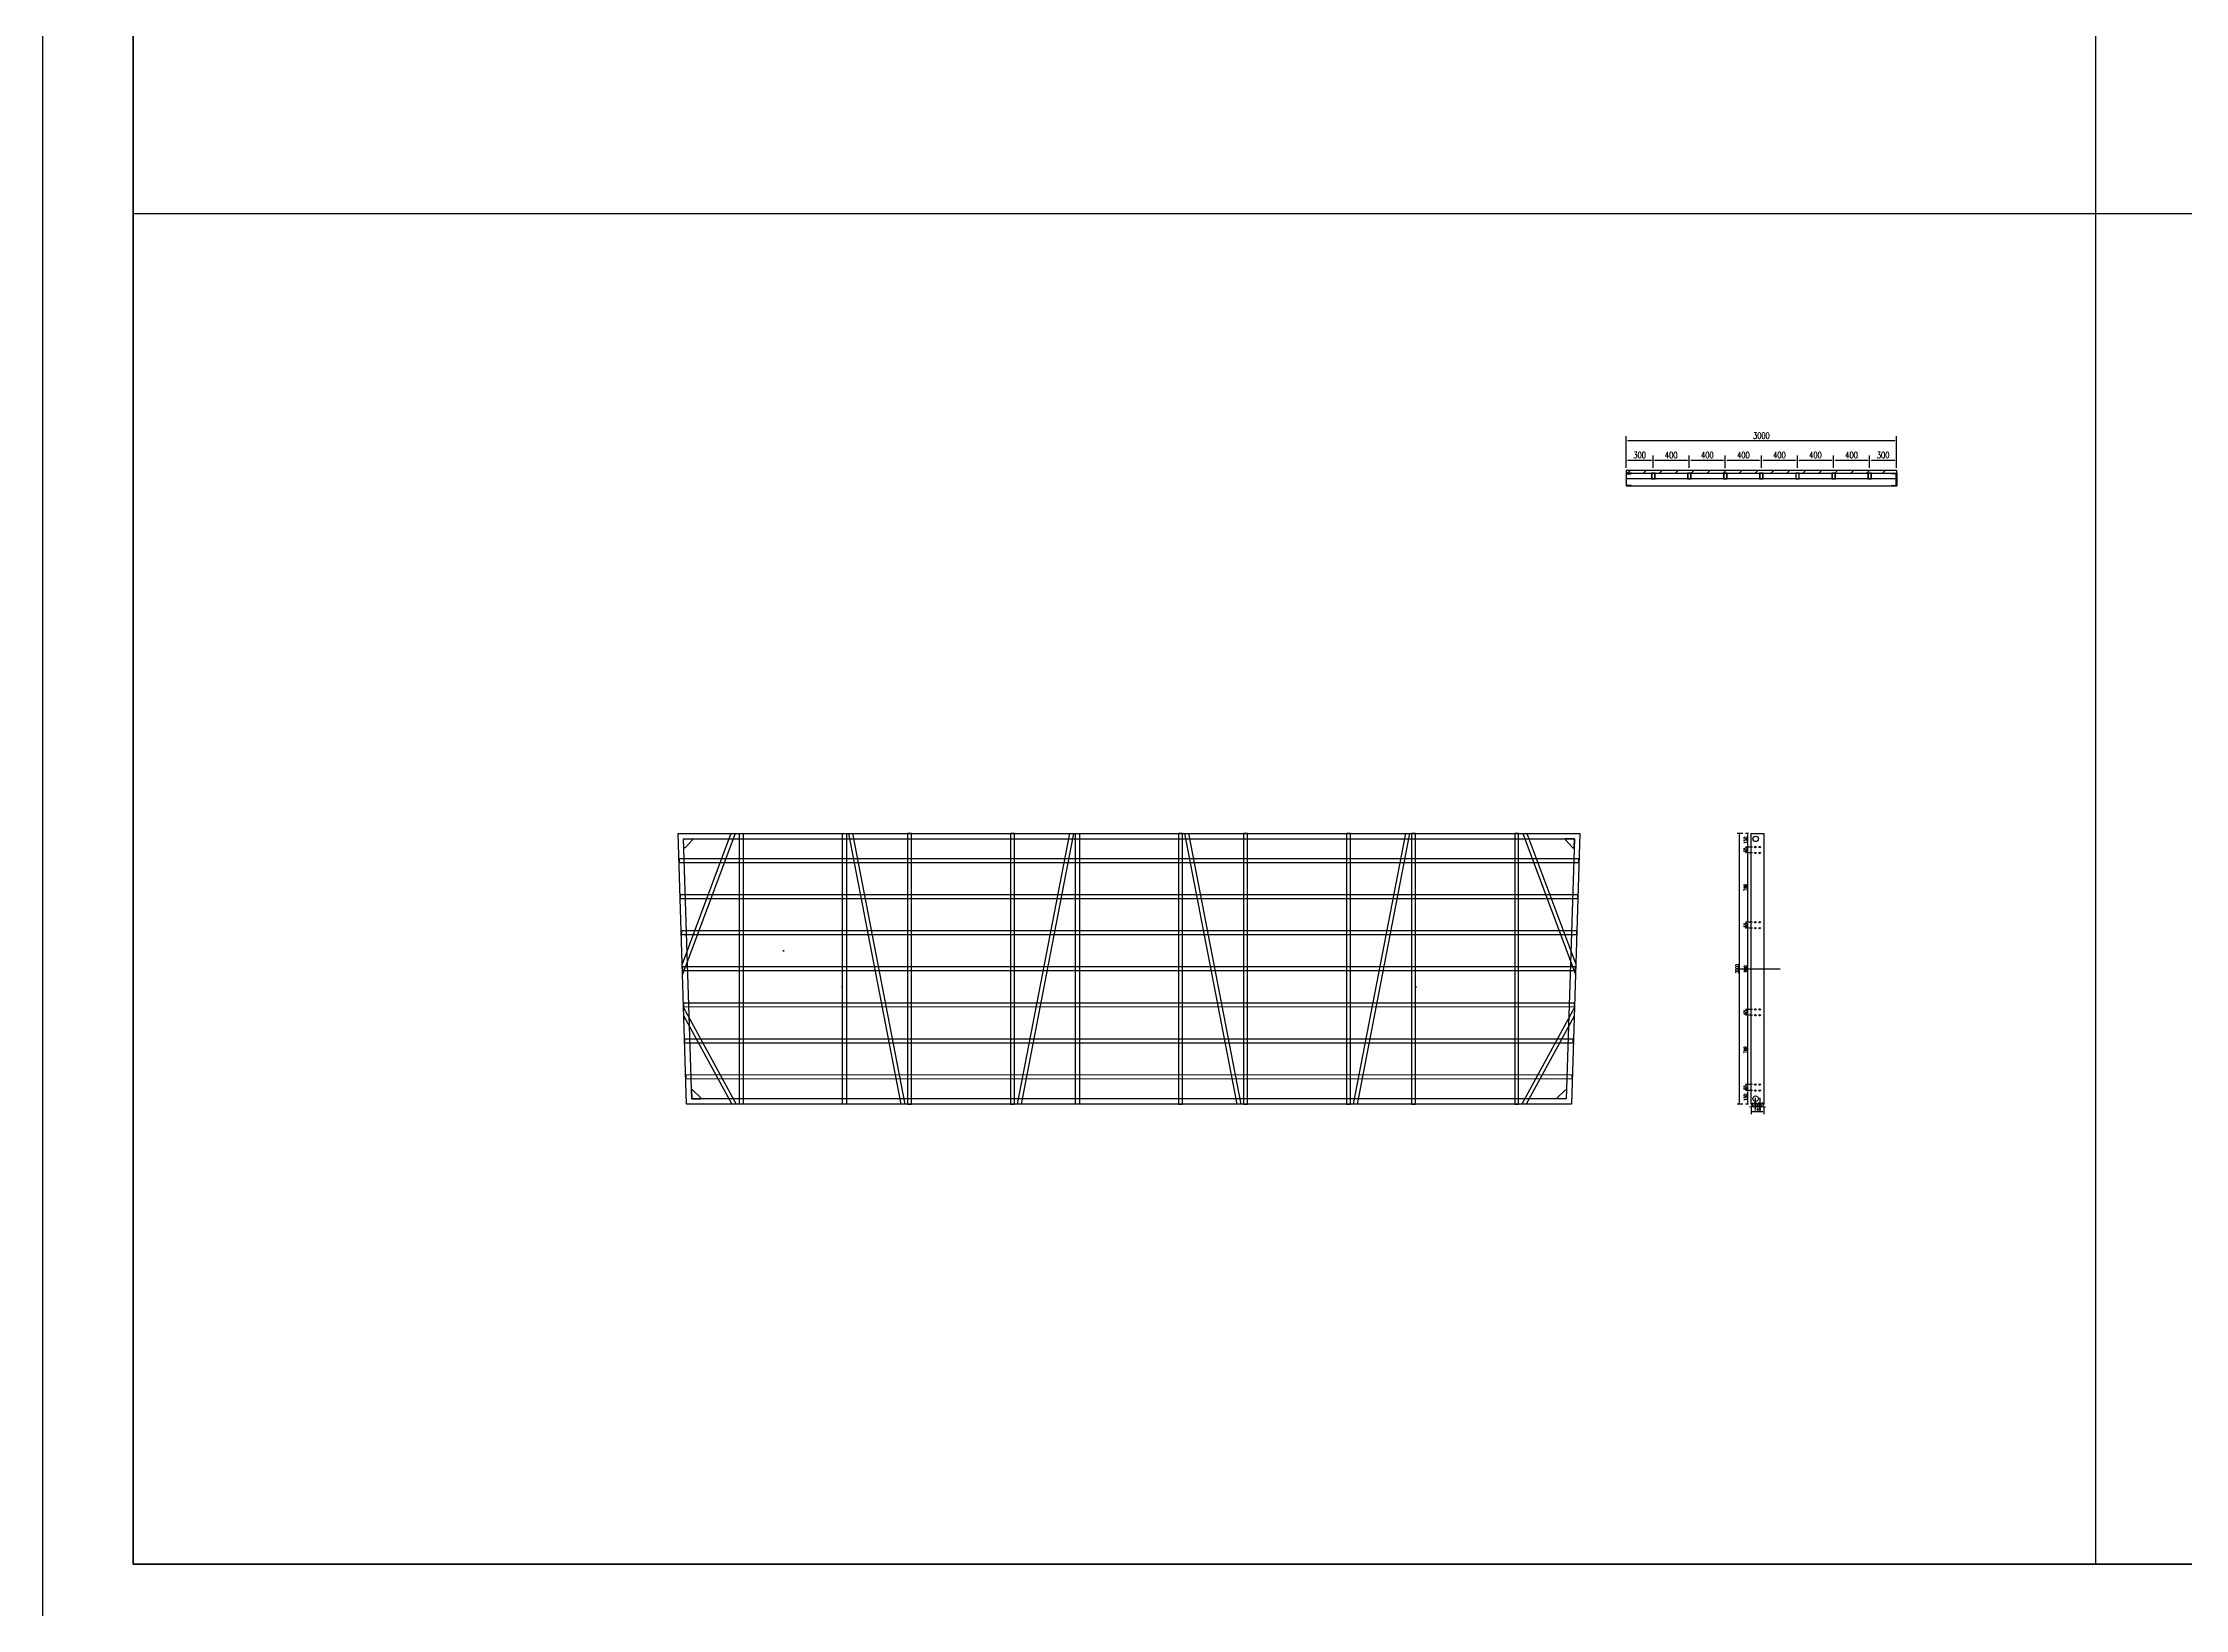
# Model space of a CAD drawing. Extents: x 1254079 to 1500931, y -102737 to 142253.
# Drawn here: x 1283444 to 1307200, y 2121 to 19486 of the extents above; entities that cross this region are included whole.
import ezdxf

# ---------------------------------------------------------------- set-up
doc = ezdxf.new("R2010")
doc.units = 0
doc.header["$LTSCALE"] = 1000
doc.header["$MEASUREMENT"] = 0
for name, color, linetype in [('14#槽钢', 3, 'Continuous'), ('PUB_DIM', 3, 'Continuous'), ('W-STEEL_FRAME钢架', 3, 'Continuous'), ('W-STEEL_KEEL钢龙骨', 5, 'Continuous'), ('W-WOOD_FLOOR木地板', 30, 'Continuous'), ('钢架', 90, 'Continuous')]:
    doc.layers.add(name, color=color, linetype=linetype)
doc.styles.add('STANDARD_T3', font='simplex.shx', dxfattribs={"width": 0.7, "bigfont": 'gbcbig.shx'})
doc.dimstyles.new('W&&10', dxfattribs={"dimtxt": 35, "dimasz": 10, "dimexe": 25, "dimexo": 30, "dimgap": 10, "dimtad": 1, "dimdec": 0, "dimzin": 0, "dimdsep": 46, "dimtxsty": 'STANDARD_T3', "dimcen": 0.09, "dimclrd": 1, "dimclre": 1, "dimclrt": 7, "dimazin": 2, "dimtfac": 1, "dimtdec": 0, "dimtix": 1, "dimtmove": 2, "dimatfit": 3, "dimfxl": 100, "dimtolj": 1, "dimtzin": 0, "dimarcsym": 0})
doc.dimstyles.new('W&&20', dxfattribs={"dimtxt": 70, "dimasz": 20, "dimexe": 50, "dimexo": 60, "dimgap": 20, "dimtad": 1, "dimdec": 0, "dimzin": 0, "dimdsep": 46, "dimtxsty": 'STANDARD_T3', "dimcen": 0.09, "dimclrd": 1, "dimclre": 1, "dimclrt": 7, "dimazin": 2, "dimtfac": 1, "dimtdec": 0, "dimtix": 1, "dimtmove": 2, "dimatfit": 3, "dimfxl": 100, "dimtolj": 1, "dimtzin": 0, "dimarcsym": 0})

# ---------------------------------------------------------------- blocks, each defined once
blk = doc.blocks.new('*U400')
at = {"layer": '14#槽钢'}
blk.add_lwpolyline([(0, 29946), (0, -29946)], dxfattribs=at)
blk = doc.blocks.new('*U401')
at = {"layer": '14#槽钢', "color": 0, "linetype": 'ByBlock', "lineweight": -2, "transparency": 16777216}
for p in [(0, 0), (21762, 0)]:
    blk.add_blockref('*U400', p, dxfattribs=at)
blk = doc.blocks.new('*D681')
at = {"layer": 'Defpoints', "color": 0, "transparency": 16777216}
for p in [(1302351, 7870), (1302433, 7870), (1302388, 7720)]:
    blk.add_point(p, dxfattribs=at)
at = {"layer": 'W-STEEL_FRAME钢架', "color": 1, "lineweight": -2, "transparency": 16777216}
for p, q in [((1302403, 7870), (1302326, 7870)), ((1302351, 7730), (1302351, 7860)), ((1302358, 7720), (1302326, 7720))]:
    blk.add_line(p, q, dxfattribs=at)
at = {"layer": 'W-STEEL_FRAME钢架', "color": 1, "transparency": 16777216}
for points in [[(1302349, 7860), (1302353, 7860), (1302351, 7870)], [(1302349, 7730), (1302353, 7730), (1302351, 7720)]]:
    blk.add_solid(points, dxfattribs=at)
at = {"layer": 'W-STEEL_FRAME钢架', "color": 7, "transparency": 16777216, "insert": (1302324, 7795), "char_height": 35, "attachment_point": 5, "rotation": 90, "style": 'STANDARD_T3'}
blk.add_mtext('\\A1;150', dxfattribs=at)
blk = doc.blocks.new('*D682')
at = {"layer": 'Defpoints', "color": 0, "transparency": 16777216}
for p in [(1302351, 7936), (1302433, 7936), (1302433, 7870)]:
    blk.add_point(p, dxfattribs=at)
at = {"layer": 'W-STEEL_FRAME钢架', "color": 1, "lineweight": -2, "transparency": 16777216}
for p, q in [((1302403, 7936), (1302326, 7936)), ((1302403, 7870), (1302326, 7870)), ((1302351, 7880), (1302351, 7926))]:
    blk.add_line(p, q, dxfattribs=at)
at = {"layer": 'W-STEEL_FRAME钢架', "color": 1, "transparency": 16777216}
for points in [[(1302349, 7926), (1302353, 7926), (1302351, 7936)], [(1302349, 7880), (1302353, 7880), (1302351, 7870)]]:
    blk.add_solid(points, dxfattribs=at)
at = {"layer": 'W-STEEL_FRAME钢架', "color": 7, "transparency": 16777216, "insert": (1302324, 7903), "char_height": 35, "attachment_point": 5, "rotation": 90, "style": 'STANDARD_T3'}
blk.add_mtext('\\A1;65', dxfattribs=at)
blk = doc.blocks.new('*D683')
at = {"layer": 'Defpoints', "color": 0, "transparency": 16777216}
for p in [(1302351, 8705), (1302433, 8705), (1302433, 7936)]:
    blk.add_point(p, dxfattribs=at)
at = {"layer": 'W-STEEL_FRAME钢架', "color": 1, "lineweight": -2, "transparency": 16777216}
for p, q in [((1302403, 8705), (1302326, 8705)), ((1302351, 7946), (1302351, 8695)), ((1302403, 7936), (1302326, 7936))]:
    blk.add_line(p, q, dxfattribs=at)
at = {"layer": 'W-STEEL_FRAME钢架', "color": 1, "transparency": 16777216}
for points in [[(1302349, 8695), (1302353, 8695), (1302351, 8705)], [(1302349, 7946), (1302353, 7946), (1302351, 7936)]]:
    blk.add_solid(points, dxfattribs=at)
at = {"layer": 'W-STEEL_FRAME钢架', "color": 7, "transparency": 16777216, "insert": (1302324, 8320), "char_height": 35, "attachment_point": 5, "rotation": 90, "style": 'STANDARD_T3'}
blk.add_mtext('\\A1;769', dxfattribs=at)
blk = doc.blocks.new('*D684')
at = {"layer": 'Defpoints', "color": 0, "transparency": 16777216}
for p in [(1302351, 8770), (1302433, 8770), (1302433, 8705)]:
    blk.add_point(p, dxfattribs=at)
at = {"layer": 'W-STEEL_FRAME钢架', "color": 1, "lineweight": -2, "transparency": 16777216}
for p, q in [((1302403, 8770), (1302326, 8770)), ((1302403, 8705), (1302326, 8705)), ((1302351, 8715), (1302351, 8760))]:
    blk.add_line(p, q, dxfattribs=at)
at = {"layer": 'W-STEEL_FRAME钢架', "color": 1, "transparency": 16777216}
for points in [[(1302349, 8760), (1302353, 8760), (1302351, 8770)], [(1302349, 8715), (1302353, 8715), (1302351, 8705)]]:
    blk.add_solid(points, dxfattribs=at)
at = {"layer": 'W-STEEL_FRAME钢架', "color": 7, "transparency": 16777216, "insert": (1302324, 8738), "char_height": 35, "attachment_point": 5, "rotation": 90, "style": 'STANDARD_T3'}
blk.add_mtext('\\A1;65', dxfattribs=at)
blk = doc.blocks.new('*D685')
at = {"layer": 'Defpoints', "color": 0, "transparency": 16777216}
for p in [(1302351, 9670), (1302433, 9670), (1302433, 8770)]:
    blk.add_point(p, dxfattribs=at)
at = {"layer": 'W-STEEL_FRAME钢架', "color": 1, "lineweight": -2, "transparency": 16777216}
for p, q in [((1302403, 9670), (1302326, 9670)), ((1302351, 8780), (1302351, 9660)), ((1302403, 8770), (1302326, 8770))]:
    blk.add_line(p, q, dxfattribs=at)
at = {"layer": 'W-STEEL_FRAME钢架', "color": 1, "transparency": 16777216}
for points in [[(1302349, 9660), (1302353, 9660), (1302351, 9670)], [(1302349, 8780), (1302353, 8780), (1302351, 8770)]]:
    blk.add_solid(points, dxfattribs=at)
at = {"layer": 'W-STEEL_FRAME钢架', "color": 7, "transparency": 16777216, "insert": (1302324, 9220), "char_height": 35, "attachment_point": 5, "rotation": 90, "style": 'STANDARD_T3'}
blk.add_mtext('\\A1;900', dxfattribs=at)
blk = doc.blocks.new('*D686')
at = {"layer": 'Defpoints', "color": 0, "transparency": 16777216}
for p in [(1302351, 10570), (1302433, 10570), (1302433, 10505)]:
    blk.add_point(p, dxfattribs=at)
at = {"layer": 'W-STEEL_FRAME钢架', "color": 1, "lineweight": -2, "transparency": 16777216}
for p, q in [((1302403, 10570), (1302326, 10570)), ((1302403, 10505), (1302326, 10505)), ((1302351, 10515), (1302351, 10560))]:
    blk.add_line(p, q, dxfattribs=at)
at = {"layer": 'W-STEEL_FRAME钢架', "color": 1, "transparency": 16777216}
for points in [[(1302349, 10560), (1302353, 10560), (1302351, 10570)], [(1302349, 10515), (1302353, 10515), (1302351, 10505)]]:
    blk.add_solid(points, dxfattribs=at)
at = {"layer": 'W-STEEL_FRAME钢架', "color": 7, "transparency": 16777216, "insert": (1302324, 10538), "char_height": 35, "attachment_point": 5, "rotation": 90, "style": 'STANDARD_T3'}
blk.add_mtext('\\A1;65', dxfattribs=at)
blk = doc.blocks.new('*D687')
at = {"layer": 'Defpoints', "color": 0, "transparency": 16777216}
for p in [(1302351, 10720), (1302388, 10720), (1302433, 10570)]:
    blk.add_point(p, dxfattribs=at)
at = {"layer": 'W-STEEL_FRAME钢架', "color": 1, "lineweight": -2, "transparency": 16777216}
for p, q in [((1302358, 10720), (1302326, 10720)), ((1302351, 10580), (1302351, 10710)), ((1302403, 10570), (1302326, 10570))]:
    blk.add_line(p, q, dxfattribs=at)
at = {"layer": 'W-STEEL_FRAME钢架', "color": 1, "transparency": 16777216}
for points in [[(1302349, 10710), (1302353, 10710), (1302351, 10720)], [(1302349, 10580), (1302353, 10580), (1302351, 10570)]]:
    blk.add_solid(points, dxfattribs=at)
at = {"layer": 'W-STEEL_FRAME钢架', "color": 7, "transparency": 16777216, "insert": (1302324, 10645), "char_height": 35, "attachment_point": 5, "rotation": 90, "style": 'STANDARD_T3'}
blk.add_mtext('\\A1;150', dxfattribs=at)
blk = doc.blocks.new('*D688')
at = {"layer": 'Defpoints', "color": 0, "transparency": 16777216}
for p in [(1302388, 7720), (1302388, 7635), (1302528, 7720)]:
    blk.add_point(p, dxfattribs=at)
at = {"layer": 'W-STEEL_FRAME钢架', "color": 1, "lineweight": -2, "transparency": 16777216}
for p, q in [((1302388, 7690), (1302388, 7610)), ((1302518, 7635), (1302398, 7635)), ((1302528, 7690), (1302528, 7610))]:
    blk.add_line(p, q, dxfattribs=at)
at = {"layer": 'W-STEEL_FRAME钢架', "color": 1, "transparency": 16777216}
for points in [[(1302398, 7636), (1302398, 7633), (1302388, 7635)], [(1302518, 7636), (1302518, 7633), (1302528, 7635)]]:
    blk.add_solid(points, dxfattribs=at)
at = {"layer": 'W-STEEL_FRAME钢架', "color": 7, "transparency": 16777216, "insert": (1302458, 7662), "char_height": 35, "attachment_point": 5, "style": 'STANDARD_T3'}
blk.add_mtext('\\A1;140', dxfattribs=at)
blk = doc.blocks.new('*D689')
at = {"layer": 'Defpoints', "color": 0, "transparency": 16777216}
for p in [(1302483, 7870), (1302483, 7688), (1302528, 7720)]:
    blk.add_point(p, dxfattribs=at)
at = {"layer": 'W-STEEL_FRAME钢架', "color": 1, "lineweight": -2, "transparency": 16777216}
for p, q in [((1302473, 7688), (1302463, 7688)), ((1302483, 7788), (1302483, 7663)), ((1302528, 7688), (1302483, 7688)), ((1302528, 7690), (1302528, 7663)), ((1302538, 7688), (1302548, 7688))]:
    blk.add_line(p, q, dxfattribs=at)
at = {"layer": 'W-STEEL_FRAME钢架', "color": 1, "transparency": 16777216}
for points in [[(1302473, 7689), (1302473, 7686), (1302483, 7688)], [(1302538, 7689), (1302538, 7686), (1302528, 7688)]]:
    blk.add_solid(points, dxfattribs=at)
at = {"layer": 'W-STEEL_FRAME钢架', "color": 7, "transparency": 16777216, "insert": (1302505, 7715), "char_height": 35, "attachment_point": 5, "style": 'STANDARD_T3'}
blk.add_mtext('\\A1;45', dxfattribs=at)
blk = doc.blocks.new('*D690')
at = {"layer": 'Defpoints', "color": 0, "transparency": 16777216}
for p in [(1302433, 7870), (1302483, 7870), (1302433, 7688)]:
    blk.add_point(p, dxfattribs=at)
at = {"layer": 'W-STEEL_FRAME钢架', "color": 1, "lineweight": -2, "transparency": 16777216}
for p, q in [((1302423, 7688), (1302413, 7688)), ((1302433, 7788), (1302433, 7663)), ((1302483, 7688), (1302433, 7688)), ((1302483, 7788), (1302483, 7663)), ((1302493, 7688), (1302503, 7688))]:
    blk.add_line(p, q, dxfattribs=at)
at = {"layer": 'W-STEEL_FRAME钢架', "color": 1, "transparency": 16777216}
for points in [[(1302423, 7689), (1302423, 7686), (1302433, 7688)], [(1302493, 7689), (1302493, 7686), (1302483, 7688)]]:
    blk.add_solid(points, dxfattribs=at)
at = {"layer": 'W-STEEL_FRAME钢架', "color": 7, "transparency": 16777216, "insert": (1302458, 7715), "char_height": 35, "attachment_point": 5, "style": 'STANDARD_T3'}
blk.add_mtext('\\A1;50', dxfattribs=at)
blk = doc.blocks.new('*D543')
at = {"layer": 'Defpoints', "color": 0, "transparency": 16777216}
for p in [(1302433, 7870), (1302388, 7720), (1302388, 7688)]:
    blk.add_point(p, dxfattribs=at)
at = {"layer": 'W-STEEL_FRAME钢架', "color": 1, "lineweight": -2, "transparency": 16777216}
for p, q in [((1302378, 7688), (1302368, 7688)), ((1302388, 7690), (1302388, 7663)), ((1302433, 7688), (1302388, 7688)), ((1302433, 7788), (1302433, 7663)), ((1302443, 7688), (1302453, 7688))]:
    blk.add_line(p, q, dxfattribs=at)
at = {"layer": 'W-STEEL_FRAME钢架', "color": 1, "transparency": 16777216}
for points in [[(1302378, 7689), (1302378, 7686), (1302388, 7688)], [(1302443, 7689), (1302443, 7686), (1302433, 7688)]]:
    blk.add_solid(points, dxfattribs=at)
at = {"layer": 'W-STEEL_FRAME钢架', "color": 7, "transparency": 16777216, "insert": (1302410, 7715), "char_height": 35, "attachment_point": 5, "style": 'STANDARD_T3'}
blk.add_mtext('\\A1;45', dxfattribs=at)
blk = doc.blocks.new('*D544')
at = {"layer": 'Defpoints', "color": 0, "transparency": 16777216}
for p in [(1302258, 10720), (1302326, 10720), (1302326, 7720)]:
    blk.add_point(p, dxfattribs=at)
at = {"layer": 'W-STEEL_FRAME钢架', "color": 1, "lineweight": -2, "transparency": 16777216}
for p, q in [((1302296, 10720), (1302233, 10720)), ((1302258, 7730), (1302258, 10710)), ((1302296, 7720), (1302233, 7720))]:
    blk.add_line(p, q, dxfattribs=at)
at = {"layer": 'W-STEEL_FRAME钢架', "color": 1, "transparency": 16777216}
for points in [[(1302257, 10710), (1302260, 10710), (1302258, 10720)], [(1302257, 7730), (1302260, 7730), (1302258, 7720)]]:
    blk.add_solid(points, dxfattribs=at)
at = {"layer": 'W-STEEL_FRAME钢架', "color": 7, "transparency": 16777216, "insert": (1302231, 9220), "char_height": 35, "attachment_point": 5, "rotation": 90, "style": 'STANDARD_T3'}
blk.add_mtext('\\A1;3000', dxfattribs=at)
blk = doc.blocks.new('*D691')
at = {"layer": 'Defpoints', "color": 0, "transparency": 16777216}
for p in [(1302351, 9736), (1302433, 9736), (1302433, 9670)]:
    blk.add_point(p, dxfattribs=at)
at = {"layer": 'W-STEEL_FRAME钢架', "color": 1, "lineweight": -2, "transparency": 16777216}
for p, q in [((1302403, 9736), (1302326, 9736)), ((1302403, 9670), (1302326, 9670)), ((1302351, 9680), (1302351, 9726))]:
    blk.add_line(p, q, dxfattribs=at)
at = {"layer": 'W-STEEL_FRAME钢架', "color": 1, "transparency": 16777216}
for points in [[(1302349, 9726), (1302353, 9726), (1302351, 9736)], [(1302349, 9680), (1302353, 9680), (1302351, 9670)]]:
    blk.add_solid(points, dxfattribs=at)
at = {"layer": 'W-STEEL_FRAME钢架', "color": 7, "transparency": 16777216, "insert": (1302324, 9703), "char_height": 35, "attachment_point": 5, "rotation": 90, "style": 'STANDARD_T3'}
blk.add_mtext('\\A1;65', dxfattribs=at)
blk = doc.blocks.new('*D692')
at = {"layer": 'Defpoints', "color": 0, "transparency": 16777216}
for p in [(1302351, 10505), (1302388, 10505), (1302433, 9736)]:
    blk.add_point(p, dxfattribs=at)
at = {"layer": 'W-STEEL_FRAME钢架', "color": 1, "lineweight": -2, "transparency": 16777216}
for p, q in [((1302358, 10505), (1302326, 10505)), ((1302351, 9746), (1302351, 10495)), ((1302403, 9736), (1302326, 9736))]:
    blk.add_line(p, q, dxfattribs=at)
at = {"layer": 'W-STEEL_FRAME钢架', "color": 1, "transparency": 16777216}
for points in [[(1302349, 10495), (1302353, 10495), (1302351, 10505)], [(1302349, 9746), (1302353, 9746), (1302351, 9736)]]:
    blk.add_solid(points, dxfattribs=at)
at = {"layer": 'W-STEEL_FRAME钢架', "color": 7, "transparency": 16777216, "insert": (1302324, 10120), "char_height": 35, "attachment_point": 5, "rotation": 90, "style": 'STANDARD_T3'}
blk.add_mtext('\\A1;769', dxfattribs=at)
blk = doc.blocks.new('14a槽钢')
at = {"layer": '钢架'}
h = blk.add_hatch(dxfattribs=at)
h.set_pattern_fill('STEEL', color=4, scale=10)
h.set_pattern_definition([(50.389312, (-1352470.2, 1293523.579), (-9.2899201, 11.2253202), []), (50.389312, (-1352470.2, 1293531.516), (-9.2899201, 11.2253202), [])])
edge = h.paths.add_edge_path()
edge.add_ellipse((-1332250, 1115678), major_axis=(-3.26, 5.03), ratio=0.900468, start_angle=55.3931, end_angle=130.6069)
edge.add_line((-1332252, 1115673), (-1332208, 1115673))
edge.add_ellipse((-1332208, 1115667), major_axis=(0, 6), ratio=0.827586, start_angle=270, end_angle=360, ccw=False)
edge.add_line((-1332203, 1115667), (-1332203, 1115551))
edge.add_ellipse((-1332208, 1115551), major_axis=(0, 6), ratio=0.827586, start_angle=180, end_angle=270, ccw=False)
edge.add_line((-1332208, 1115545), (-1332251, 1115545))
edge.add_ellipse((-1332250, 1115540), major_axis=(3.82, 3.82), ratio=1, start_angle=49.2445, end_angle=141.5341)
edge.add_line((-1332256, 1115539), (-1332198, 1115539))
edge.add_line((-1332198, 1115539), (-1332198, 1115679))
edge.add_line((-1332198, 1115679), (-1332256, 1115679))
for p, q in [((-1332256, 1115679, 0), (-1332198, 1115679, 0)), ((-1332208, 1115673, 0), (-1332251, 1115673, 0)), ((-1332246, 1115679, 0), (-1332246, 1115679, 0)), ((-1332203, 1115551, 0), (-1332203, 1115667, 0)), ((-1332198, 1115679, 0), (-1332198, 1115539, 0)), ((-1332198, 1115539, 0), (-1332256, 1115539, 0)), ((-1332251, 1115545, 0), (-1332208, 1115545, 0)), ((-1332246, 1115539, 0), (-1332246, 1115539, 0))]:
    blk.add_line(p, q, dxfattribs=at)
for centre, start_param, end_param in [((-1332251, 1115679, 0), 1.570796, 3.141593), ((-1332208, 1115667, 0), 4.712389, 6.283185), ((-1332208, 1115667, 0), 4.712389, 6.283185), ((-1332251, 1115539, 0), 0, 1.570796), ((-1332208, 1115551, 0), 3.141593, 4.712389)]:
    blk.add_ellipse(centre, major_axis=(0, 6), ratio=0.827586, start_param=start_param, end_param=end_param, dxfattribs=at)
blk = doc.blocks.new('*D481')
at = {"color": 1, "lineweight": -2, "transparency": 16777216}
for p, q in [((1301001, 14804), (1301001, 15127)), ((1301021, 15077), (1303981, 15077)), ((1304001, 14804), (1304001, 15127))]:
    blk.add_line(p, q, dxfattribs=at)
at = {"color": 1, "transparency": 16777216}
for points in [[(1301021, 15081), (1301021, 15074), (1301001, 15077)], [(1303981, 15081), (1303981, 15074), (1304001, 15077)]]:
    blk.add_solid(points, dxfattribs=at)
at = {"layer": 'Defpoints', "color": 0, "transparency": 16777216}
for p in [(1304001, 15077), (1301001, 14744), (1304001, 14744)]:
    blk.add_point(p, dxfattribs=at)
at = {"color": 7, "transparency": 16777216, "insert": (1302501, 15132), "char_height": 70, "attachment_point": 5, "style": 'STANDARD_T3'}
blk.add_mtext('\\A1;3000', dxfattribs=at)
blk = doc.blocks.new('ganglonggu')
at = {"layer": 'W-STEEL_KEEL钢龙骨'}
for points in [[(-1338169, 1115605), (-1338129, 1115605), (-1338129, 1115665), (-1338169, 1115665)], [(-1338166, 1115608), (-1338132, 1115608), (-1338132, 1115662), (-1338166, 1115662)]]:
    blk.add_lwpolyline(points, close=True, dxfattribs=at)
blk = doc.blocks.new('*U398')
blk.add_blockref('ganglonggu', (1338149, -1115635))
blk = doc.blocks.new('*U399')
at = {"layer": 'W-STEEL_KEEL钢龙骨', "color": 0, "linetype": 'ByBlock', "lineweight": -2}
for p in [(0, 0), (400, 0), (800, 0), (1200, 0), (1600, 0), (2000, 0)]:
    blk.add_blockref('*U398', p, dxfattribs=at)
at = {"layer": 'W-STEEL_KEEL钢龙骨', "color": 0, "linetype": 'ByBlock', "lineweight": -2, "transparency": 16777216}
blk.add_blockref('*U398', (2400, 0), dxfattribs=at)
blk = doc.blocks.new('*D482')
at = {"layer": 'Defpoints', "color": 0, "transparency": 16777216}
for p in [(1301301, 14860), (1301001, 14714), (1301301, 14714)]:
    blk.add_point(p, dxfattribs=at)
at = {"layer": 'PUB_DIM', "color": 1, "lineweight": -2, "transparency": 16777216}
for p, q in [((1301001, 14774), (1301001, 14910)), ((1301021, 14860), (1301281, 14860)), ((1301301, 14774), (1301301, 14910))]:
    blk.add_line(p, q, dxfattribs=at)
at = {"layer": 'PUB_DIM', "color": 1, "transparency": 16777216}
for points in [[(1301021, 14863), (1301021, 14857), (1301001, 14860)], [(1301281, 14863), (1301281, 14857), (1301301, 14860)]]:
    blk.add_solid(points, dxfattribs=at)
at = {"layer": 'PUB_DIM', "color": 7, "transparency": 16777216, "insert": (1301151, 14915), "char_height": 70, "attachment_point": 5, "style": 'STANDARD_T3'}
blk.add_mtext('\\A1;300', dxfattribs=at)
blk = doc.blocks.new('*D483')
at = {"layer": 'Defpoints', "color": 0, "transparency": 16777216}
for p in [(1301701, 14860), (1301301, 14714), (1301701, 14714)]:
    blk.add_point(p, dxfattribs=at)
at = {"layer": 'PUB_DIM', "color": 1, "lineweight": -2, "transparency": 16777216}
for p, q in [((1301301, 14774), (1301301, 14910)), ((1301321, 14860), (1301681, 14860)), ((1301701, 14774), (1301701, 14910))]:
    blk.add_line(p, q, dxfattribs=at)
at = {"layer": 'PUB_DIM', "color": 1, "transparency": 16777216}
for points in [[(1301321, 14863), (1301321, 14857), (1301301, 14860)], [(1301681, 14863), (1301681, 14857), (1301701, 14860)]]:
    blk.add_solid(points, dxfattribs=at)
at = {"layer": 'PUB_DIM', "color": 7, "transparency": 16777216, "insert": (1301501, 14915), "char_height": 70, "attachment_point": 5, "style": 'STANDARD_T3'}
blk.add_mtext('\\A1;400', dxfattribs=at)
blk = doc.blocks.new('*D484')
at = {"layer": 'Defpoints', "color": 0, "transparency": 16777216}
for p in [(1302101, 14860), (1301701, 14714), (1302101, 14711)]:
    blk.add_point(p, dxfattribs=at)
at = {"layer": 'PUB_DIM', "color": 1, "lineweight": -2, "transparency": 16777216}
for p, q in [((1301701, 14774), (1301701, 14910)), ((1301721, 14860), (1302081, 14860)), ((1302101, 14771), (1302101, 14910))]:
    blk.add_line(p, q, dxfattribs=at)
at = {"layer": 'PUB_DIM', "color": 1, "transparency": 16777216}
for points in [[(1301721, 14863), (1301721, 14857), (1301701, 14860)], [(1302081, 14863), (1302081, 14857), (1302101, 14860)]]:
    blk.add_solid(points, dxfattribs=at)
at = {"layer": 'PUB_DIM', "color": 7, "transparency": 16777216, "insert": (1301901, 14915), "char_height": 70, "attachment_point": 5, "style": 'STANDARD_T3'}
blk.add_mtext('\\A1;400', dxfattribs=at)
blk = doc.blocks.new('*D485')
at = {"layer": 'Defpoints', "color": 0, "transparency": 16777216}
for p in [(1302501, 14860), (1302101, 14711), (1302501, 14714)]:
    blk.add_point(p, dxfattribs=at)
at = {"layer": 'PUB_DIM', "color": 1, "lineweight": -2, "transparency": 16777216}
for p, q in [((1302101, 14771), (1302101, 14910)), ((1302121, 14860), (1302481, 14860)), ((1302501, 14774), (1302501, 14910))]:
    blk.add_line(p, q, dxfattribs=at)
at = {"layer": 'PUB_DIM', "color": 1, "transparency": 16777216}
for points in [[(1302121, 14863), (1302121, 14857), (1302101, 14860)], [(1302481, 14863), (1302481, 14857), (1302501, 14860)]]:
    blk.add_solid(points, dxfattribs=at)
at = {"layer": 'PUB_DIM', "color": 7, "transparency": 16777216, "insert": (1302301, 14915), "char_height": 70, "attachment_point": 5, "style": 'STANDARD_T3'}
blk.add_mtext('\\A1;400', dxfattribs=at)
blk = doc.blocks.new('*D486')
at = {"layer": 'Defpoints', "color": 0, "transparency": 16777216}
for p in [(1302901, 14860), (1302501, 14714), (1302901, 14714)]:
    blk.add_point(p, dxfattribs=at)
at = {"layer": 'PUB_DIM', "color": 1, "lineweight": -2, "transparency": 16777216}
for p, q in [((1302501, 14774), (1302501, 14910)), ((1302521, 14860), (1302881, 14860)), ((1302901, 14774), (1302901, 14910))]:
    blk.add_line(p, q, dxfattribs=at)
at = {"layer": 'PUB_DIM', "color": 1, "transparency": 16777216}
for points in [[(1302521, 14863), (1302521, 14857), (1302501, 14860)], [(1302881, 14863), (1302881, 14857), (1302901, 14860)]]:
    blk.add_solid(points, dxfattribs=at)
at = {"layer": 'PUB_DIM', "color": 7, "transparency": 16777216, "insert": (1302701, 14915), "char_height": 70, "attachment_point": 5, "style": 'STANDARD_T3'}
blk.add_mtext('\\A1;400', dxfattribs=at)
blk = doc.blocks.new('*D487')
at = {"layer": 'Defpoints', "color": 0, "transparency": 16777216}
for p in [(1303301, 14860), (1302901, 14714), (1303301, 14714)]:
    blk.add_point(p, dxfattribs=at)
at = {"layer": 'PUB_DIM', "color": 1, "lineweight": -2, "transparency": 16777216}
for p, q in [((1302901, 14774), (1302901, 14910)), ((1302921, 14860), (1303281, 14860)), ((1303301, 14774), (1303301, 14910))]:
    blk.add_line(p, q, dxfattribs=at)
at = {"layer": 'PUB_DIM', "color": 1, "transparency": 16777216}
for points in [[(1302921, 14863), (1302921, 14857), (1302901, 14860)], [(1303281, 14863), (1303281, 14857), (1303301, 14860)]]:
    blk.add_solid(points, dxfattribs=at)
at = {"layer": 'PUB_DIM', "color": 7, "transparency": 16777216, "insert": (1303101, 14915), "char_height": 70, "attachment_point": 5, "style": 'STANDARD_T3'}
blk.add_mtext('\\A1;400', dxfattribs=at)
blk = doc.blocks.new('*D488')
at = {"layer": 'Defpoints', "color": 0, "transparency": 16777216}
for p in [(1303701, 14860), (1303301, 14714), (1303701, 14714)]:
    blk.add_point(p, dxfattribs=at)
at = {"layer": 'PUB_DIM', "color": 1, "lineweight": -2, "transparency": 16777216}
for p, q in [((1303301, 14774), (1303301, 14910)), ((1303321, 14860), (1303681, 14860)), ((1303701, 14774), (1303701, 14910))]:
    blk.add_line(p, q, dxfattribs=at)
at = {"layer": 'PUB_DIM', "color": 1, "transparency": 16777216}
for points in [[(1303321, 14863), (1303321, 14857), (1303301, 14860)], [(1303681, 14863), (1303681, 14857), (1303701, 14860)]]:
    blk.add_solid(points, dxfattribs=at)
at = {"layer": 'PUB_DIM', "color": 7, "transparency": 16777216, "insert": (1303501, 14915), "char_height": 70, "attachment_point": 5, "style": 'STANDARD_T3'}
blk.add_mtext('\\A1;400', dxfattribs=at)
blk = doc.blocks.new('*D489')
at = {"layer": 'Defpoints', "color": 0, "transparency": 16777216}
for p in [(1304001, 14860), (1303701, 14714), (1304001, 14714)]:
    blk.add_point(p, dxfattribs=at)
at = {"layer": 'PUB_DIM', "color": 1, "lineweight": -2, "transparency": 16777216}
for p, q in [((1303701, 14774), (1303701, 14910)), ((1303721, 14860), (1303981, 14860)), ((1304001, 14774), (1304001, 14910))]:
    blk.add_line(p, q, dxfattribs=at)
at = {"layer": 'PUB_DIM', "color": 1, "transparency": 16777216}
for points in [[(1303721, 14863), (1303721, 14857), (1303701, 14860)], [(1303981, 14863), (1303981, 14857), (1304001, 14860)]]:
    blk.add_solid(points, dxfattribs=at)
at = {"layer": 'PUB_DIM', "color": 7, "transparency": 16777216, "insert": (1303851, 14915), "char_height": 70, "attachment_point": 5, "style": 'STANDARD_T3'}
blk.add_mtext('\\A1;300', dxfattribs=at)

msp = doc.modelspace()

# ---------------------------------------------------------------- hatches: boundary and pattern name
at = {"layer": 'W-WOOD_FLOOR木地板'}
h = msp.add_hatch(dxfattribs=at)
h.set_pattern_fill('木板', color=256, scale=100)
h.set_pattern_definition([(0, (2847357.86, -1120117.11), (0, 125), []), (45, (2847357.86, -1120117.11), (-88.388348, 88.388348), [])])
h.paths.add_polyline_path([(1304001.4, 14743.7), (1301001.4, 14743.7), (1301001.4, 14713.7), (1304001.4, 14713.7)])

# ---------------------------------------------------------------- linework, layer by layer
at = {"layer": '14#槽钢'}
for points in [[(1283443.8, 63511.5), (1372490.4, 63511.5), (1372490.4, 1620.5), (1283443.8, 1620.5)], [(1284443.8, 62511.5), (1371490.4, 62511.5), (1371490.4, 2620.5), (1284443.8, 2620.5)], [(1290488.9, 10719.8), (1300487.4, 10719.8), (1300393.5, 7720.3), (1290582.6, 7720.3)], [(1290548.8, 10661.8), (1300427.6, 10661.8), (1300337.3, 7778.3), (1290638.8, 7778.3)]]:
    msp.add_lwpolyline(points, close=True, dxfattribs=at)
for points in [[(1284443.8, 17593.3), (1371490.4, 17593.3)], [(1291074.7, 10719.8), (1290534.2, 9270.9)], [(1291120.6, 10719.8), (1290537.7, 9157.4)], [(1292376.7, 10719.8), (1292957.6, 7719.8)], [(1292420.5, 10719.8), (1293001.4, 7719.8)], [(1294829.9, 10719.8), (1294248.9, 7719.8)], [(1294873.7, 10719.8), (1294292.7, 7719.8)], [(1296102.7, 10719.8), (1296683.6, 7719.8)], [(1296146.5, 10719.8), (1296727.4, 7719.8)], [(1298555.9, 10719.8), (1297974.9, 7719.8)], [(1298599.7, 10719.8), (1298018.7, 7719.8)], [(1299855.5, 10719.8), (1300438.4, 9157.4)], [(1299901.4, 10719.8), (1300441.9, 9270.9)], [(1290549.2, 8791.1), (1291132.9, 7720.3)], [(1300426.9, 8791.1), (1299843.2, 7720.3)], [(1290552.1, 8695.8), (1291083.9, 7720.3)], [(1300424, 8695.8), (1299892.2, 7720.3)], [(1284443.8, 2620.5), (1371490.4, 2620.5)]]:
    msp.add_lwpolyline(points, dxfattribs=at)
at = {"layer": 'PUB_DIM'}
for p, q in [((1291651.2, 9419.8), (1291665.2, 9419.8)), ((1291658.2, 9426.8), (1291658.2, 9412.8)), ((1292301.6, 9019.8), (1292315.6, 9019.8)), ((1292308.6, 9026.8), (1292308.6, 9012.8)), ((1298674.7, 9019.8), (1298660.7, 9019.8)), ((1298667.7, 9026.8), (1298667.7, 9012.8))]:
    msp.add_line(p, q, dxfattribs=at)
at = {"layer": 'W-STEEL_FRAME钢架'}
msp.add_line((1302258.3, 9220.3), (1302710.8, 9220.3), dxfattribs=at)
for points in [[(1301001.4, 14573.7), (1304001.4, 14573.7), (1304001.4, 14653.7), (1301001.4, 14653.7)], [(1291167.9, 10719.8), (1291210.9, 10719.8), (1291210.9, 7719.8), (1291167.9, 7719.8)], [(1292310.9, 10719.8), (1292353.9, 10719.8), (1292353.9, 7719.8), (1292310.9, 7719.8)], [(1293075.2, 10719.8), (1293032.2, 10719.8), (1293032.2, 7719.8), (1293075.2, 7719.8)], [(1294218.2, 10719.8), (1294175.2, 10719.8), (1294175.2, 7719.8), (1294218.2, 7719.8)], [(1294895.2, 10719.8), (1294938.2, 10719.8), (1294938.2, 7719.8), (1294895.2, 7719.8)], [(1296081.2, 10719.8), (1296038.2, 10719.8), (1296038.2, 7719.8), (1296081.2, 7719.8)], [(1296801.2, 10719.8), (1296758.2, 10719.8), (1296758.2, 7719.8), (1296801.2, 7719.8)], [(1297944.2, 10719.8), (1297901.2, 10719.8), (1297901.2, 7719.8), (1297944.2, 7719.8)], [(1298665.3, 10719.8), (1298622.3, 10719.8), (1298622.3, 7719.8), (1298665.3, 7719.8)], [(1299808.3, 10719.8), (1299765.3, 10719.8), (1299765.3, 7719.8), (1299808.3, 7719.8)], [(1302387.5, 7720.3), (1302387.5, 10720.3), (1302527.5, 10720.3), (1302527.5, 7720.3)]]:
    msp.add_lwpolyline(points, close=True, dxfattribs=at)
at = {"layer": 'W-STEEL_FRAME钢架', "color": 1}
for points in [[(1290565.5, 10561.3), (1290551.9, 10561.3), (1290548.8, 10661.3), (1290648.8, 10661.3), (1290648.8, 10651.3)], [(1300410.6, 10561.3), (1300424.2, 10561.3), (1300427.3, 10661.3), (1300327.3, 10661.3), (1300327.3, 10651.3)], [(1290648.8, 7878.3), (1290635.7, 7878.4), (1290638.8, 7778.3), (1290738.8, 7778.3), (1290738.8, 7788.3)], [(1300327.3, 7878.3), (1300340.4, 7878.4), (1300337.3, 7778.3), (1300237.3, 7778.3), (1300237.3, 7788.3)]]:
    msp.add_lwpolyline(points, close=True, dxfattribs=at)
at = {"layer": 'W-STEEL_FRAME钢架'}
for centre in [(1302437.5, 10660.3), (1302437.5, 7780.3)]:
    msp.add_circle(centre, 30, dxfattribs=at)
at = {"layer": 'W-STEEL_FRAME钢架', "color": 1}
for centre in [(1302432.5, 10570.3), (1302432.5, 10505), (1302482.5, 10570.3), (1302482.5, 10505), (1302432.5, 9735.6), (1302482.5, 9735.6), (1302432.5, 9670.3), (1302482.5, 9670.3), (1302432.5, 8770.3), (1302432.5, 8705), (1302482.5, 8770.3), (1302482.5, 8705), (1302432.5, 7935.6), (1302432.5, 7870.3), (1302482.5, 7935.6), (1302482.5, 7870.3)]:
    msp.add_circle(centre, 7.5, dxfattribs=at)
at = {"layer": 'W-STEEL_KEEL钢龙骨'}
for points in [[(1290498.3, 10399.9), (1300478, 10399.8), (1300478, 10439.8), (1290498.3, 10439.9)], [(1290510.8, 9998.4), (1300465.4, 9998.3), (1300465.4, 10038.3), (1290510.8, 10038.4)], [(1290525.4, 9600.7), (1300452.9, 9599.1), (1300452.9, 9639.1), (1290525.4, 9640.7)], [(1290535.8, 9200.1), (1300440.4, 9200.1), (1300440.4, 9240.1), (1290535.8, 9240.1)], [(1290548.3, 8799.6), (1300427.9, 8800.4), (1300427.9, 8840.4), (1290548.3, 8839.6)], [(1290560.8, 8399.6), (1300415.4, 8400.4), (1300415.4, 8440.4), (1290560.8, 8439.6)], [(1290573.2, 8002.9), (1300402.9, 7999.5), (1300402.9, 8039.5), (1290573.2, 8042.9)]]:
    msp.add_lwpolyline(points, close=True, dxfattribs=at)
at = {"layer": 'W-WOOD_FLOOR木地板'}
msp.add_lwpolyline([(1301001.4, 14713.7), (1304001.4, 14713.7), (1304001.4, 14743.7), (1301001.4, 14743.7)], close=True, dxfattribs=at)

# ---------------------------------------------------------------- block references
at = {"layer": '14#槽钢'}
msp.add_blockref('*U401', (1284443.8, 32566), dxfattribs=at)
at = {"layer": 'W-STEEL_FRAME钢架', "xscale": -1}
msp.add_blockref('14a槽钢', (-31196.4, -1100965.2, 0), dxfattribs=at)
at = {"layer": 'W-STEEL_FRAME钢架'}
msp.add_blockref('14a槽钢', (2636199.1, -1100965.2, 0), dxfattribs=at)
at = {"layer": 'W-STEEL_KEEL钢龙骨'}
msp.add_blockref('*U399', (1301301.4, 14683.7), dxfattribs=at)

# ---------------------------------------------------------------- dimensions: what is measured, and where the dimension line sits
dim = msp.add_linear_dim(base=(1304001.2, 15077.4), p1=(1301001.4, 14743.7), p2=(1304001.2, 14743.7), dimstyle='W&&20')
dim.commit()
dim.dimension.update_dxf_attribs({"geometry": '*D481', "text_midpoint": (1302501.3, 15132.4)})
at = {"layer": 'PUB_DIM'}
for base, p1, p2, picture, middle in [((1301301.4, 14860), (1301001.4, 14713.7), (1301301.4, 14713.7), '*D482', (1301151.4, 14915)), ((1301701.4, 14860), (1301301.4, 14713.7), (1301701.4, 14713.7), '*D483', (1301501.4, 14915)), ((1302101.4, 14860), (1301701.4, 14713.7), (1302101.4, 14710.7), '*D484', (1301901.4, 14915)), ((1302501.4, 14860), (1302101.4, 14710.7), (1302501.4, 14713.7), '*D485', (1302301.4, 14915)), ((1302901.4, 14860), (1302501.4, 14713.7), (1302901.4, 14713.7), '*D486', (1302701.4, 14915)), ((1303301.4, 14860), (1302901.4, 14713.7), (1303301.4, 14713.7), '*D487', (1303101.4, 14915)), ((1303701.4, 14860), (1303301.4, 14713.7), (1303701.4, 14713.7), '*D488', (1303501.4, 14915)), ((1304001.4, 14860), (1303701.4, 14713.7), (1304001.4, 14713.7), '*D489', (1303851.4, 14915))]:
    dim = msp.add_linear_dim(base=base, p1=p1, p2=p2, dimstyle='W&&20', dxfattribs=at)
    dim.commit()
    dim.dimension.update_dxf_attribs({"geometry": picture, "text_midpoint": middle})
at = {"layer": 'W-STEEL_FRAME钢架'}
for base, p1, p2, angle, picture, middle in [((1302258.3, 10720.3), (1302326.1, 7720.3), (1302326.1, 10720.3), 90, '*D544', (1302230.8, 9220.3)), ((1302351.1, 10720.3), (1302432.5, 10570.3), (1302387.5, 10720.3), 90, '*D687', (1302323.6, 10645.3)), ((1302351.1, 10570.3), (1302432.5, 10505), (1302432.5, 10570.3), 90, '*D686', (1302323.6, 10537.6)), ((1302351.1, 10505), (1302432.5, 9735.6), (1302387.5, 10505), 90, '*D692', (1302323.6, 10120.3)), ((1302351.1, 9735.6), (1302432.5, 9670.3), (1302432.5, 9735.6), 90, '*D691', (1302323.6, 9702.9)), ((1302351.1, 9670.3), (1302432.5, 8770.3), (1302432.5, 9670.3), 90, '*D685', (1302323.6, 9220.3)), ((1302351.1, 8770.3), (1302432.5, 8705), (1302432.5, 8770.3), 90, '*D684', (1302323.6, 8737.6)), ((1302351.1, 8705), (1302432.5, 7935.6), (1302432.5, 8705), 90, '*D683', (1302323.6, 8320.3)), ((1302351.1, 7935.6), (1302432.5, 7870.3), (1302432.5, 7935.6), 90, '*D682', (1302323.6, 7902.9)), ((1302351.1, 7870.3), (1302387.5, 7720.3), (1302432.5, 7870.3), 90, '*D681', (1302323.6, 7795.3)), ((1302387.5, 7634.7), (1302527.5, 7720.3), (1302387.5, 7720.3), 180, '*D688', (1302457.5, 7662.2))]:
    dim = msp.add_linear_dim(base=base, p1=p1, p2=p2, angle=angle, dimstyle='W&&10', dxfattribs=at)
    dim.commit()
    dim.dimension.update_dxf_attribs({"geometry": picture, "text_midpoint": middle})
for base, p1, p2, picture, middle in [((1302387.5, 7687.6), (1302432.5, 7870.3), (1302387.5, 7720.3), '*D543', (1302410, 7715.1)), ((1302432.5, 7687.6), (1302482.5, 7870.3), (1302432.5, 7870.3), '*D690', (1302457.5, 7715.1)), ((1302482.5, 7687.6), (1302527.5, 7720.3), (1302482.5, 7870.3), '*D689', (1302505, 7715.1))]:
    dim = msp.add_linear_dim(base=base, p1=p1, p2=p2, angle=180, dimstyle='W&&10', override={"dimfxlon": 1}, dxfattribs=at)
    dim.commit()
    dim.dimension.update_dxf_attribs({"geometry": picture, "text_midpoint": middle})

doc.saveas('drawing.dxf')
